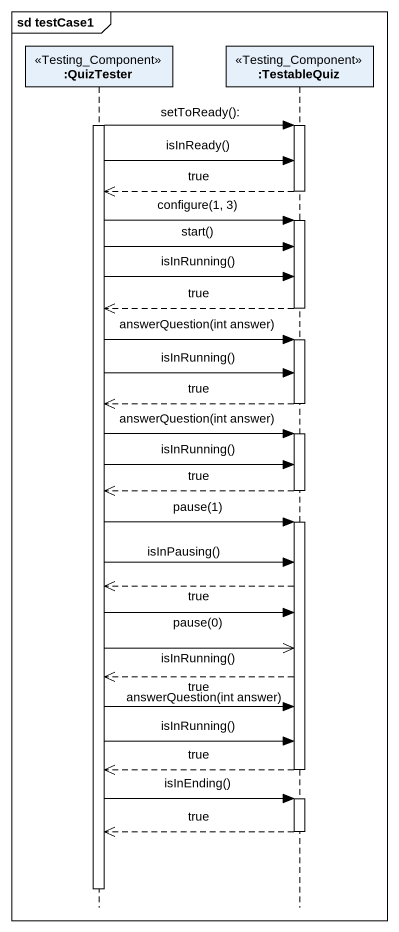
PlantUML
@startuml
mainframe sd testCase1
hide footbox
participant ":QuizTester" as QuizTester <<Testing_Component>>
participant ":TestableQuiz" as TestableQuiz <<Testing_Component>>

activate QuizTester
QuizTester -> TestableQuiz : setToReady():
activate TestableQuiz
QuizTester -> TestableQuiz : isInReady()
TestableQuiz -->> QuizTester : true
deactivate TestableQuiz
QuizTester -> TestableQuiz : configure(1, 3)
activate TestableQuiz
QuizTester -> TestableQuiz : start()
QuizTester -> TestableQuiz : isInRunning()
TestableQuiz -->> QuizTester : true
deactivate TestableQuiz
QuizTester -> TestableQuiz : answerQuestion(int answer)
activate TestableQuiz
QuizTester -> TestableQuiz : isInRunning()
TestableQuiz -->> QuizTester : true
deactivate TestableQuiz
QuizTester -> TestableQuiz : answerQuestion(int answer)
activate TestableQuiz
QuizTester -> TestableQuiz : isInRunning()
TestableQuiz -->> QuizTester : true
deactivate TestableQuiz
QuizTester -> TestableQuiz : pause(1)
activate TestableQuiz
QuizTester -> TestableQuiz : isInPausing()
TestableQuiz -->> QuizTester : true
QuizTester -> TestableQuiz : pause(0)
QuizTester ->> TestableQuiz : isInRunning()
TestableQuiz -->> QuizTester : true
QuizTester -> TestableQuiz : answerQuestion(int answer)
QuizTester -> TestableQuiz : isInRunning()
TestableQuiz -->> QuizTester : true
deactivate TestableQuiz
QuizTester -> TestableQuiz : isInEnding()
activate TestableQuiz
TestableQuiz -->> QuizTester : true
deactivate TestableQuiz
deactivate QuizTester
@enduml
